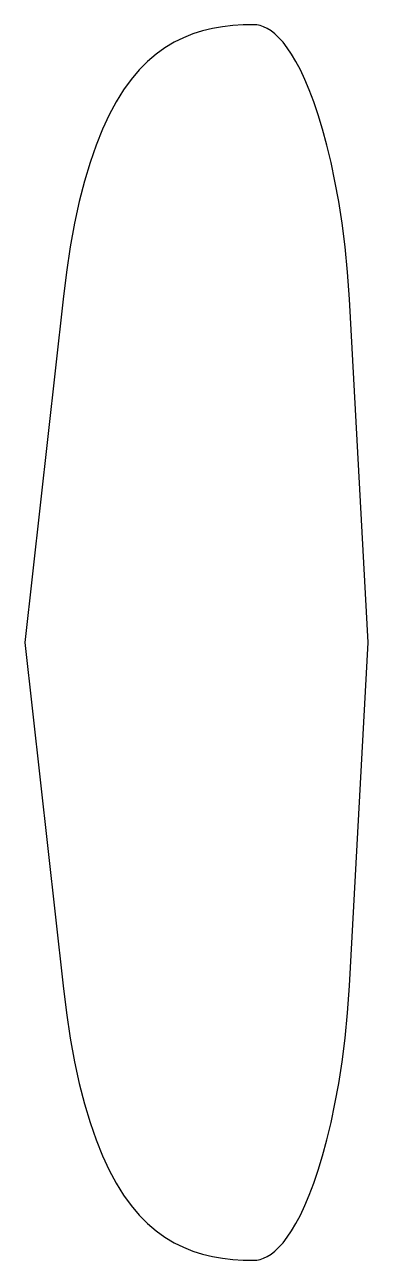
# Model space of a CAD drawing. Header units: metres. Extents: x 0 to 60, y -108 to 108.
import ezdxf

# ---------------------------------------------------------------- set-up
doc = ezdxf.new("R2010")
doc.units = ezdxf.units.M

msp = doc.modelspace()

# ---------------------------------------------------------------- linework, layer by layer
for p, q in [((40, 108), (38.1658, 107.964)), ((40.5434, 107.964), (40, 108)), ((29.3734, 106.391), (27.7089, 105.727)), ((31.0727, 106.925), (29.3734, 106.391)), ((32.8042, 107.339), (31.0727, 106.925)), ((34.5653, 107.643), (32.8042, 107.339)), ((36.3534, 107.848), (34.5653, 107.643)), ((38.1658, 107.964), (36.3534, 107.848)), ((41.1289, 107.848), (40.5434, 107.964)), ((41.7313, 107.643), (41.1289, 107.848)), ((42.3624, 107.339), (41.7313, 107.643)), ((43.0164, 106.925), (42.3624, 107.339)), ((43.6941, 106.391), (43.0164, 106.925)), ((44.3918, 105.727), (43.6941, 106.391)), ((24.495, 103.969), (22.9508, 102.854)), ((26.0819, 104.923), (24.495, 103.969)), ((27.7089, 105.727), (26.0819, 104.923)), ((45.1107, 104.923), (44.3918, 105.727)), ((45.8475, 103.969), (45.1107, 104.923)), ((46.5985, 102.854), (45.8475, 103.969)), ((21.452, 101.569), (20.0011, 100.104)), ((22.9508, 102.854), (21.452, 101.569)), ((47.3629, 101.569), (46.5985, 102.854)), ((48.1373, 100.104), (47.3629, 101.569)), ((20.0011, 100.104), (18.6008, 98.4473)), ((48.9188, 98.4473), (48.1373, 100.104)), ((18.6008, 98.4473), (17.2537, 96.5899)), ((49.7038, 96.5899), (48.9188, 98.4473)), ((17.2537, 96.5899), (15.9624, 94.5216)), ((50.4872, 94.5216), (49.7038, 96.5899)), ((15.9624, 94.5216), (14.7296, 92.232)), ((51.2643, 92.232), (50.4872, 94.5216)), ((14.7296, 92.232), (13.5578, 89.7112)), ((52.0301, 89.7112), (51.2643, 92.232)), ((13.5578, 89.7112), (12.4498, 86.9488)), ((52.7779, 86.9488), (52.0301, 89.7112)), ((12.4498, 86.9488), (11.4081, 83.9348)), ((53.4999, 83.9348), (52.7779, 86.9488)), ((11.4081, 83.9348), (10.4353, 80.6592)), ((54.1881, 80.6592), (53.4999, 83.9348)), ((10.4353, 80.6592), (9.53409, 77.1116)), ((54.8322, 77.1116), (54.1881, 80.6592)), ((9.53409, 77.1116), (8.70709, 73.2821)), ((55.4205, 73.2821), (54.8322, 77.1116)), ((8.70709, 73.2821), (7.95691, 69.1604)), ((55.9394, 69.1604), (55.4205, 73.2821)), ((7.95691, 69.1604), (7.28618, 64.7364)), ((56.3731, 64.7364), (55.9394, 69.1604)), ((7.28618, 64.7364), (6.70004, 60)), ((56.701, 60), (56.3731, 64.7364)), ((6.70004, 60), (0.00005, 0)), ((60.0012, 0), (56.701, 60)), ((0.00005, 0), (6.70004, -60)), ((56.701, -60), (60.0012, 0)), ((6.70004, -60), (7.28618, -64.7364)), ((56.3731, -64.7364), (56.701, -60)), ((7.28618, -64.7364), (7.95691, -69.1604)), ((55.9394, -69.1604), (56.3731, -64.7364)), ((7.95691, -69.1604), (8.70709, -73.2821)), ((55.4205, -73.2821), (55.9394, -69.1604)), ((8.70709, -73.2821), (9.53409, -77.1116)), ((54.8322, -77.1116), (55.4205, -73.2821)), ((9.53409, -77.1116), (10.4353, -80.6592)), ((54.1881, -80.6592), (54.8322, -77.1116)), ((10.4353, -80.6592), (11.4081, -83.9348)), ((53.4999, -83.9348), (54.1881, -80.6592)), ((11.4081, -83.9348), (12.4498, -86.9488)), ((52.7779, -86.9488), (53.4999, -83.9348)), ((12.4498, -86.9488), (13.5578, -89.7112)), ((52.0301, -89.7112), (52.7779, -86.9488)), ((13.5578, -89.7112), (14.7296, -92.232)), ((51.2643, -92.232), (52.0301, -89.7112)), ((14.7296, -92.232), (15.9624, -94.5216)), ((50.4872, -94.5216), (51.2643, -92.232)), ((15.9624, -94.5216), (17.2537, -96.5899)), ((49.7038, -96.5899), (50.4872, -94.5216)), ((17.2537, -96.5899), (18.6008, -98.4473)), ((48.9188, -98.4473), (49.7038, -96.5899)), ((18.6008, -98.4473), (20.0011, -100.104)), ((48.1373, -100.104), (48.9188, -98.4473)), ((20.0011, -100.104), (21.452, -101.569)), ((47.3629, -101.569), (48.1373, -100.104)), ((21.452, -101.569), (22.9508, -102.854)), ((22.9508, -102.854), (24.495, -103.969)), ((45.8475, -103.969), (46.5985, -102.854)), ((46.5985, -102.854), (47.3629, -101.569)), ((24.495, -103.969), (26.0819, -104.923)), ((26.0819, -104.923), (27.7089, -105.727)), ((27.7089, -105.727), (29.3734, -106.391)), ((43.6941, -106.391), (44.3918, -105.727)), ((44.3918, -105.727), (45.1107, -104.923)), ((45.1107, -104.923), (45.8475, -103.969)), ((29.3734, -106.391), (31.0727, -106.925)), ((31.0727, -106.925), (32.8042, -107.339)), ((32.8042, -107.339), (34.5653, -107.643)), ((34.5653, -107.643), (36.3534, -107.848)), ((36.3534, -107.848), (38.1658, -107.964)), ((38.1658, -107.964), (40, -108)), ((40, -108), (40.5434, -107.964)), ((40.5434, -107.964), (41.1289, -107.848)), ((41.1289, -107.848), (41.7313, -107.643)), ((41.7313, -107.643), (42.3624, -107.339)), ((42.3624, -107.339), (43.0164, -106.925)), ((43.0164, -106.925), (43.6941, -106.391))]:
    msp.add_line(p, q)

doc.saveas('drawing.dxf')
